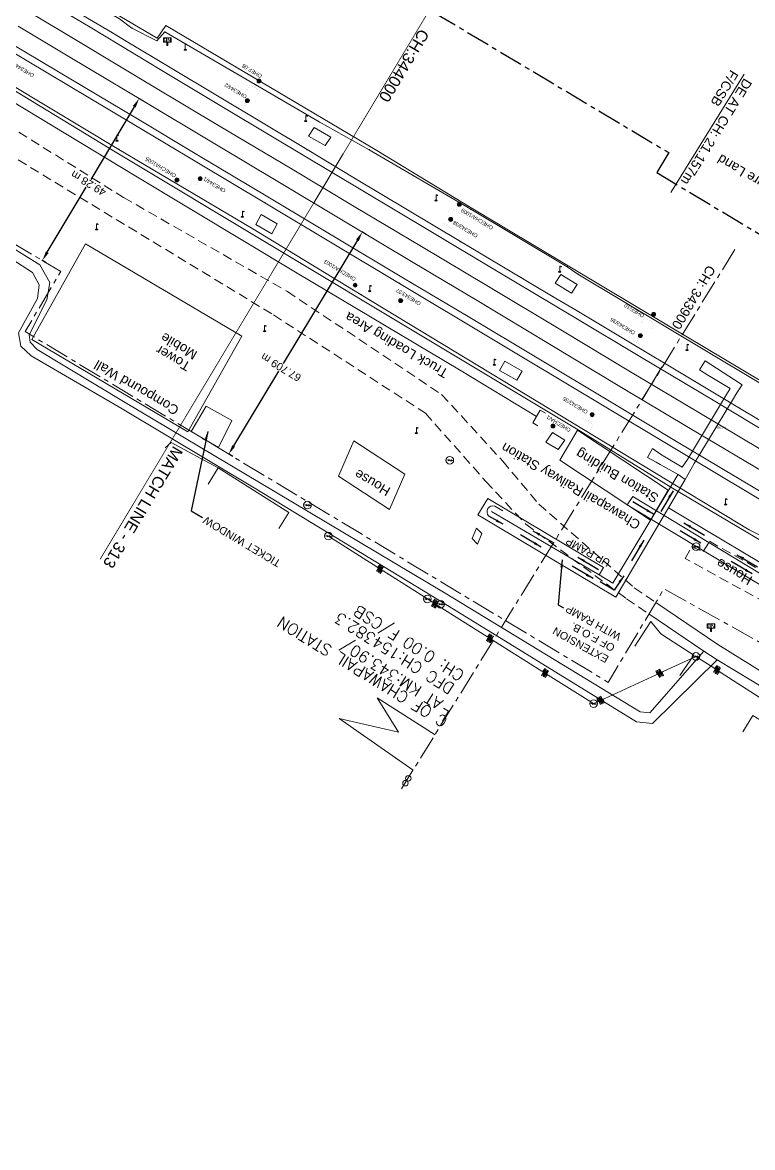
# Model space of a CAD drawing. Header units: metres. Extents: x 593168 to 611286, y 3401475 to 3412398.
# Drawn here: x 607755.5 to 607946.2, y 3403330.5 to 3403624.5 of the extents above; entities that cross this region are included whole.
import ezdxf
from ezdxf.enums import TextEntityAlignment as Align

# ---------------------------------------------------------------- set-up
doc = ezdxf.new("R2010")
doc.units = ezdxf.units.M
doc.header["$MEASUREMENT"] = 0
for name, pattern in [('CENTER', [2, 1.25, -0.25, 0.25, -0.25]), ('DASHED', [0.75, 0.5, -0.25]), ('PHANTOM2', [1.25, 0.625, -0.125, 0.125, -0.125, 0.125, -0.125])]:
    doc.linetypes.add(name, pattern=pattern)
doc.layers.get('Defpoints').update_dxf_attribs({"lineweight": 0})
for name, color, linetype, lineweight in [("CHAWAPAIL STN. SRJ's", 251, 'Continuous', 0), ('Compound Wall', 251, 'Continuous', 0), ('DFCC BOUNDARY', 6, 'CENTER', 0), ('Electric Pole', 251, 'Continuous', 0), ('Existing IR Chainage', 7, 'Continuous', 0), ('Existing IR Track', 7, 'Continuous', 0), ('Fence', 251, 'F-LINE', 0), ('Govt buliding', 251, 'Continuous', 0), ('Grill', 251, 'Continuous', 0), ('Lamp_Post', 251, 'Continuous', 0), ('Name Board', 251, 'Continuous', 0), ("NEW CHAWAPAIL STN. SRJ's", 10, 'Continuous', 0), ('OHE MAST', 8, 'Continuous', 0), ('OHE MAST TEXT', 8, 'Continuous', 0), ('Platform', 7, 'Continuous', 0), ('Pow_Line', 134, 'Continuous', 0), ('Residential Building Pucca', 251, 'Continuous', 0), ('Shed', 251, 'Continuous', 0), ('Side Details', 251, 'Continuous', 0), ('SRJ CH. in Station', 7, 'Continuous', 0), ('Step', 7, 'Continuous', 0), ('Subroad Edge', 34, 'Continuous', 0), ('Text1', 251, 'Continuous', 0), ('Tower', 7, 'Continuous', 0)]:
    doc.layers.add(name, color=color, linetype=linetype, lineweight=lineweight)
doc.layers.add('Existing Railway Boundary', color=7, linetype='CENTER')
doc.layers.add('MATCH LINE', color=7, linetype='Continuous')
doc.styles.add('NB', font='swissbo.ttf', dxfattribs={"height": 1.5})
doc.styles.add('ROMANT', font='romant__.ttf')
doc.styles.get("Standard").update_dxf_attribs({"font": 'arial.ttf'})
doc.styles.add('Style-Arial', font='arial.ttf')
doc.linetypes.add('F-LINE', pattern='A,0.6,["X",Standard,S=0.3,R=0,X=0,Y=-0.15],0.1', length=0.7)
doc.dimstyles.new('ISO-25', dxfattribs={"dimtxt": 2.5, "dimasz": 2.5, "dimexe": 1.25, "dimexo": 0.625, "dimtad": 1, "dimtxsty": 'Standard', "dimcen": 2.5, "dimadec": 0, "dimazin": 0, "dimtfac": 1, "dimtmove": 0, "dimatfit": 3, "dimfxl": 1, "dimarcsym": 0})
doc.dimstyles.get("Standard").update_dxf_attribs({"dimtxt": 2.5, "dimasz": 0.18, "dimexe": 0.18, "dimexo": 0.0625, "dimgap": 0.09, "dimtad": 0, "dimtih": 1, "dimtoh": 1, "dimdec": 3, "dimzin": 0, "dimdsep": 46, "dimtxsty": 'Standard', "dimcen": 0.09, "dimaunit": 1, "dimadec": 4, "dimazin": 0, "dimtfac": 1, "dimtdec": 3, "dimtofl": 0, "dimtmove": 0, "dimatfit": 3, "dimfxl": 1, "dimtolj": 1, "dimtzin": 0, "dimarcsym": 0})

# ---------------------------------------------------------------- blocks, each defined once
blk = doc.blocks.new('EP')
blk.add_hatch(color=8).paths.add_polyline_path([(-0.21, -0.05), (-0.21, 0.16), (-0.93, -0.01), (-0.31, 0.07), (-0.31, -0.19), (0.31, 0), (0.31, -0.24), (0.94, -0.01), (0.41, -0.1), (0.43, 0.15)])
at = {"color": 8}
for p, q in [((-0.93, -0.01), (-0.21, 0.16)), ((-0.31, 0.07), (-0.93, -0.01)), ((-0.31, -0.19), (-0.31, 0.07)), ((0.31, 0), (-0.31, -0.19)), ((-0.21, 0.16), (-0.21, -0.05)), ((-0.21, -0.05), (0.43, 0.15)), ((0.31, -0.24), (0.31, 0)), ((0.43, 0.15), (0.41, -0.1)), ((0.94, -0.01), (0.31, -0.24)), ((0.41, -0.1), (0.94, -0.01))]:
    blk.add_line(p, q, dxfattribs=at)
blk.add_circle((0, 0), 1, dxfattribs=at)
blk = doc.blocks.new('LP')
for points in [[(0, 0), (0, 1.5)], [(0.25, 1.35), (0.44, 1.35)]]:
    blk.add_lwpolyline(points)
for centre, radius, start, end in [((0.07, 0.99), 0.519, 57.6425, 97.3165), ((0.34, 1.33), 0.094, 11.7012, 168.0476)]:
    blk.add_arc(centre, radius, start, end)
at = {"extrusion": (0, 0, -1)}
blk.add_ellipse((0, 0.01), major_axis=(0.308, 0), ratio=0.400495, dxfattribs=at)
blk.add_ellipse((0.35, 1.36), major_axis=(0.0017, 0.0438), ratio=0.461056, start_param=1.74022, end_param=4.575836)
blk = doc.blocks.new('NB')
for p, q in [((-0.98, 0.82), (-0.98, 1.98)), ((-0.98, 1.98), (0.98, 1.98)), ((-0.98, 0.82), (0.98, 0.82)), ((-0.13, 0.82), (-0.13, 0)), ((-0.13, 0), (0.13, 0)), ((0.13, 0.82), (0.13, 0)), ((0.98, 1.98), (0.98, 0.82))]:
    blk.add_line(p, q)
at = {"style": 'NB', "width": 1.025371}
blk.add_text('NB', height=0.988, rotation=180, dxfattribs=at).set_placement((0, 1.39), align=Align.MIDDLE)
blk = doc.blocks.new('OHE MAST')
h = blk.add_hatch(color=256)
h.dxf.hatch_style = 1
edge = h.paths.add_edge_path()
edge.add_arc((0, 0), 0.514, 0, 360)
at = {"const_width": 0.01}
for points in [[(1.5, 3.5), (1.5, 2), (-1.5, 2), (-1.5, 3.5)], [(0, 2), (0, 0)]]:
    blk.add_lwpolyline(points, dxfattribs=at)
blk.add_circle((0, 0), 0.514)
blk = doc.blocks.new('*D153')
at = {"layer": 'Defpoints', "color": 0, "linetype": 'ByBlock', "ltscale": 5, "transparency": 16777216}
for p in [(607844.3, 3403569.71), (607845.44, 3403569.03), (607810.54, 3403511.01)]:
    blk.add_point(p, dxfattribs=at)
at = {"layer": 'DFCC BOUNDARY', "color": 0, "linetype": 'ByBlock', "lineweight": -2, "ltscale": 5, "transparency": 16777216}
for p, q in [((607845.33, 3403569.1), (607844.2, 3403569.78)), ((607843.02, 3403567.57), (607823.64, 3403535.36)), ((607810.7, 3403513.83), (607822.46, 3403533.39)), ((607810.44, 3403511.07), (607809.3, 3403511.75))]:
    blk.add_line(p, q, dxfattribs=at)
at = {"layer": 'DFCC BOUNDARY', "color": 0, "linetype": 'ByBlock', "ltscale": 5, "transparency": 16777216}
for points in [[(607842.66, 3403567.79), (607843.37, 3403567.36), (607844.3, 3403569.71)], [(607810.34, 3403514.05), (607811.05, 3403513.62), (607809.41, 3403511.69)]]:
    blk.add_solid(points, dxfattribs=at)
at = {"layer": 'DFCC BOUNDARY', "color": 0, "linetype": 'ByBlock', "ltscale": 5, "transparency": 16777216, "insert": (607823.05, 3403534.37), "char_height": 2, "attachment_point": 5, "rotation": 149, "style": 'Style-Arial'}
blk.add_mtext('\\A1;67.709 m', dxfattribs=at)
blk = doc.blocks.new('TerminatorOpen_0.5')
at = {"color": 0, "linetype": 'ByBlock', "lineweight": -2}
for q in [(-1, 0.25), (-1, 0), (-1, -0.25)]:
    blk.add_line((0, 0), q, dxfattribs=at)
blk = doc.blocks.new('*D222')
at = {"layer": 'Defpoints', "color": 0, "linetype": 'ByBlock', "ltscale": 5, "transparency": 16777216}
for p in [(607785.98, 3403604.59), (607787.11, 3403603.91), (607761.84, 3403561.61)]:
    blk.add_point(p, dxfattribs=at)
at = {"layer": 'DFCC BOUNDARY', "color": 0, "linetype": 'ByBlock', "lineweight": -2, "ltscale": 5, "transparency": 16777216}
for p, q in [((607787.01, 3403603.98), (607785.88, 3403604.65)), ((607784.7, 3403602.44), (607773.35, 3403583.44)), ((607761.99, 3403564.43), (607772.17, 3403581.47)), ((607761.73, 3403561.67), (607760.6, 3403562.35))]:
    blk.add_line(p, q, dxfattribs=at)
at = {"layer": 'DFCC BOUNDARY', "color": 0, "linetype": 'ByBlock', "ltscale": 5, "transparency": 16777216}
for points in [[(607784.34, 3403602.66), (607785.06, 3403602.23), (607785.98, 3403604.59)], [(607761.63, 3403564.64), (607762.35, 3403564.22), (607760.71, 3403562.28)]]:
    blk.add_solid(points, dxfattribs=at)
at = {"layer": 'DFCC BOUNDARY', "color": 0, "linetype": 'ByBlock', "ltscale": 5, "transparency": 16777216, "insert": (607772.76, 3403582.45), "char_height": 2, "attachment_point": 5, "rotation": 149, "style": 'Style-Arial'}
blk.add_mtext('\\A1;49.28 m', dxfattribs=at)

msp = doc.modelspace()

# ---------------------------------------------------------------- linework, layer by layer
at = {"layer": "CHAWAPAIL STN. SRJ's", "lineweight": 13, "flags": 128}
msp.add_lwpolyline([(607944.0273, 3403610.9603), (607924.9431, 3403580.0854)], dxfattribs=at)
at = {"layer": 'Compound Wall'}
for points in [[(607757.9201, 3403541.6541, 262.8011), (607798.6856, 3403517.5032, 262.6941), (607812.7805, 3403542.4797, 262.9041), (607772.015, 3403566.6305, 263.011), (607757.9201, 3403541.6541, 262.8011)], [(607792.7536, 3403513.3041, 262.9461), (607794.349, 3403514.7646, 262.9221), (607806.6657, 3403508.0686, 263)], [(607915.4691, 3403461.4932, 262.6861), (607919.7068, 3403468.0009, 263.103)]]:
    msp.add_polyline3d(points, dxfattribs=at)
at = {"layer": 'DFCC BOUNDARY', "ltscale": 5, "flags": 128}
msp.add_lwpolyline([(608169.7484, 3403330.5329), (608166.0125, 3403332.7612), (608109.3376, 3403366.5656), (608077.3094, 3403385.6693), (608053.897, 3403399.8354), (608027.9038, 3403415.1356), (608002.7237, 3403430.4016), (607965.038, 3403453.1168), (607923.0995, 3403476.5115), (607908.5225, 3403452.0667), (607756.2131, 3403543.6905), (607765.5086, 3403559.4423), (607571.8471, 3403673.7258), (607552.2717, 3403660.5571), (607485.2693, 3403700.0965), (607479.8852, 3403703.2741), (607474.4939, 3403706.4583), (607469.0947, 3403709.6517), (607463.6689, 3403712.8676), (607458.2522, 3403716.0874), (607452.8306, 3403719.3215), (607447.4053, 3403722.5717), (607441.9978, 3403725.8273, -0.00829626), (607370.6701, 3403770.5171), (607376.2934, 3403779.6115)], format="xyb", dxfattribs=at)
at = {"layer": 'Existing IR Chainage', "color": 7, "linetype": 'Continuous', "lineweight": 13, "flags": 128}
for points in [[(607839.3263, 3403590.1767), (607831.6136, 3403577.3114)], [(607922.5239, 3403534.5064), (607917.3978, 3403525.9202)]]:
    msp.add_lwpolyline(points, dxfattribs=at)
at = {"layer": 'Existing IR Track', "color": 0, "flags": 128}
for points in [[(608151.5167, 3403396.9152), (608086.4235, 3403435.7831), (608056.7796, 3403453.4972), (608031.8518, 3403468.4243), (608012.9231, 3403479.7069), (607975.9689, 3403501.7758), (607956.1825, 3403513.6224), (607936.3775, 3403525.4876), (607916.8375, 3403537.1673), (607899.659, 3403547.5073), (607879.377, 3403559.6085), (607862.2113, 3403569.8569), (607844.4569, 3403580.4738), (607828.8824, 3403589.8264), (607809.379, 3403601.4936), (607791.9107, 3403611.9358), (607773.1687, 3403623.2026), (607759.7901, 3403631.2413), (607739.2471, 3403643.525)], [(608189.1933, 3403358.4469), (608145.1533, 3403384.1435), (608107.2322, 3403406.7721), (608077.1122, 3403424.809), (608048.9418, 3403441.6816), (608028.7206, 3403453.8546), (608009.5482, 3403465.3257), (607999.9832, 3403471.033), (607981.9504, 3403481.8659), (607967.9877, 3403490.2163), (607949.1946, 3403501.4065), (607926.8519, 3403514.7494), (607908.8396, 3403525.5435), (607890.4199, 3403536.5796), (607871.5161, 3403547.8865), (607855.0867, 3403557.649), (607837.0381, 3403568.5038), (607819.5812, 3403578.9165), (607801.5152, 3403589.7056), (607785.097, 3403599.5287), (607764.9084, 3403611.5797), (607751.7691, 3403619.4251)], [(607889.8058, 3403521.5346), (607869.6496, 3403533.6817), (607827.3187, 3403558.9701), (607785.0976, 3403584.3395), (607741.8299, 3403610.4606)], [(607892.1315, 3403522.3775), (607890.7917, 3403523.1802), (607888.8198, 3403519.889), (607890.1596, 3403519.0863)]]:
    msp.add_lwpolyline(points, dxfattribs=at)
at = {"layer": 'Existing IR Track', "color": 0, "lineweight": 15, "flags": 128}
for points in [[(608149.253, 3403392.8035), (608133.1137, 3403402.4273), (608116.9102, 3403412.0895), (608100.5498, 3403421.8888), (608084.103, 3403431.7437), (608069.1691, 3403440.6578), (608054.167, 3403449.6128), (608029.322, 3403464.5008), (608010.4231, 3403475.8438), (608006.3658, 3403478.277), (607987.3072, 3403489.7199), (607973.099, 3403498.1886), (607953.8044, 3403509.6915), (607932.1823, 3403522.5789), (607914.3945, 3403533.2082), (607896.6199, 3403543.9107), (607876.7913, 3403555.7505), (607859.7798, 3403565.899), (607842.1925, 3403576.3679), (607825.4945, 3403586.3774), (607807.1703, 3403597.3308), (607789.4345, 3403607.9296), (607770.1471, 3403619.4703), (607756.8952, 3403627.397)], [(607951.5286, 3403505.5588), (607929.5354, 3403518.6739), (607911.5987, 3403529.3824), (607893.3567, 3403540.369), (607874.2672, 3403551.8113), (607857.5925, 3403561.7627), (607839.8396, 3403572.38), (607822.6647, 3403582.6762), (607804.4462, 3403593.5463), (607787.7305, 3403603.5446), (607767.4701, 3403615.6488), (607754.3576, 3403623.4922)]]:
    msp.add_lwpolyline(points, dxfattribs=at)
at = {"layer": 'Existing Railway Boundary', "ltscale": 5}
msp.add_lwpolyline([(607755.5205, 3403663.0787), (607768.7738, 3403683.4578), (607924.3361, 3403590.4668), (607921.2062, 3403585.2309), (608145.5025, 3403451.1525), (608142.2829, 3403445.4311)], dxfattribs=at)
at = {"layer": 'Fence'}
msp.add_lwpolyline([(607919.7068, 3403468.0009), (607922.2453, 3403464.748), (607924.3261, 3403463.4272), (607930.8944, 3403459.1921), (607927.2608, 3403453.889)], dxfattribs=at)
at = {"layer": 'Govt buliding', "color": 7}
msp.add_lwpolyline([(607924.2086, 3403502.2995), (607919.5471, 3403494.4664), (607895.8725, 3403510.0944), (607900.5422, 3403517.9222)], close=True, dxfattribs=at)
at = {"layer": 'Govt buliding'}
msp.add_polyline3d([(607892.2026, 3403514.8512, 265.8682), (607893.9567, 3403517.3252, 266.8759), (607897.2161, 3403515.3746, 266.435), (607895.4621, 3403512.9006, 265.4273)], close=True, dxfattribs=at)
msp.add_polyline3d([(607875.5352, 3403490.9644, 265.9402), (607874.106, 3403492.3774, 265.8762), (607872.9718, 3403489.623, 265.8752), (607874.401, 3403488.21, 265.9392), (607875.5352, 3403490.9644, 265.9402)], dxfattribs=at)
at = {"layer": 'Grill'}
for points in [[(607651.9058, 3403703.0721, 264.1877), (607735.7925, 3403652.7963, 264.4216), (607790.6879, 3403620.3994, 265.1144), (607793.0067, 3403623.6824, 264.8165), (607847.6243, 3403591.3213, 264.9515), (607872.7318, 3403576.074, 265.0664), (607923.826, 3403545.4481, 266.0531), (608033.472, 3403480.1018, 264.9185), (608063.5002, 3403462.0502, 265.0574), (608084.5837, 3403449.1867, 264.6106), (608082.646, 3403445.6569, 264.9645)], [(607640.479, 3403681.6155, 264.3916), (607639.4079, 3403679.3036, 264.4896), (607698.2112, 3403643.6708, 264.8385), (607696.6807, 3403641.2757, 264.6875), (607780.197, 3403590.449, 265.2504), (607900.2246, 3403518.3404, 265.7442), (607924.8835, 3403503.0983, 265.1644), (607997.4362, 3403460.0478, 264.8175), (607999.7097, 3403463.1994, 264.8715)]]:
    msp.add_polyline3d(points, dxfattribs=at)
at = {"layer": 'MATCH LINE', "linetype": 'PHANTOM2', "ltscale": 15, "const_width": 0.2}
msp.add_lwpolyline([(607862.9821, 3403629.6364), (607775.8085, 3403484.2243)], dxfattribs=at)
at = {"layer": "NEW CHAWAPAIL STN. SRJ's"}
for points, elevation in [([(607799.5844, 3403517.6402), (607799.5844, 3403517.6402), (607803.4642, 3403524.1987), (607810.2449, 3403520.4385), (607806.7405, 3403513.4069), (607799.5844, 3403517.6402)], 772.664), ([(607928.6473, 3403505.0273), (607910.5135, 3403474.3505), (607874.4543, 3403495.7973), (607877.1297, 3403500.067), (607907.278, 3403482.0325), (607906.1595, 3403480.1628), (607909.7255, 3403477.972), (607926.7281, 3403506.3189)], 269.7491), ([(607924.316, 3403497.7), (607958.142, 3403477.4633), (607955.4749, 3403473.2157), (607913.5021, 3403498.4347), (607914.9578, 3403500.6537), (607954.6705, 3403476.6212)], 269.7491), ([(607906.1595, 3403480.1628), (607878.0792, 3403496.6754)], 269.7491)]:
    msp.add_lwpolyline(points, dxfattribs=dict(at, elevation=elevation))
at = {"layer": "NEW CHAWAPAIL STN. SRJ's", "elevation": 269.7491}
msp.add_lwpolyline([(607880.9682, 3403496.8854), (607878.9382, 3403498.1051, 0.82638779), (607877.3756, 3403495.5044)], format="xyb", dxfattribs=at)
at = {"layer": 'Platform'}
for points in [[(607652.8279, 3403701.8987, 264.2687), (607762.6406, 3403636.4108, 264.3486), (607762.6704, 3403636.0042, 264.3586), (607780.8986, 3403625.4356, 264.5106), (607784.0931, 3403623.0099, 264.8645), (607790.6421, 3403619.6952, 265.0254), (607792.717, 3403622.0022, 264.7425), (607833.0276, 3403598.4993, 264.8875), (607846.0888, 3403591.21, 264.9575), (607872.6068, 3403575.6801, 265.0464), (607897.8168, 3403560.6305, 264.7805), (607900.6438, 3403558.7384, 264.8785), (607946.6104, 3403531.1548, 265.0174), (608010.8903, 3403492.3092, 264.9825), (608032.38, 3403478.9077, 265.0105), (608062.8189, 3403461.0581, 265.0654), (608082.6172, 3403445.5764, 265.0154), (608086.2229, 3403443.3677, 264.9955), (608089.4838, 3403441.3029, 264.4746), (608110.0132, 3403427.1369, 264.2577)], [(608110.0132, 3403427.1369, 264.2577), (608115.7054, 3403423.207, 264.1977), (608114.7717, 3403420.8669, 264.1967), (608108.7281, 3403424.5152, 264.2462), (608087.3766, 3403437.3917, 264.4216), (608083.6344, 3403439.4006, 265.0444), (608059.4174, 3403454.1079, 265.0394), (608027.9986, 3403472.8375, 265.0424), (608007.1625, 3403485.2538, 265.0244), (607942.8243, 3403523.7221, 265.0234), (607900.4612, 3403549.1052, 265.0055), (607894.1275, 3403552.8093, 265.0304), (607869.9155, 3403567.2419, 265.0364), (607842.2593, 3403583.7919, 265.0404), (607829.8706, 3403591.2495, 265.0754), (607782.6065, 3403619.544, 265.0744), (607779.0394, 3403621.7433, 264.4076), (607761.5716, 3403632.1282, 264.3686), (607760.602, 3403632.7812, 264.3866), (607650.8302, 3403698.4085, 264.3257)], [(607698.3353, 3403643.9071, 264.8455), (607696.6257, 3403645.4926, 264.7805), (607698.4084, 3403649.2961, 264.4376), (607702.063, 3403647.1013, 265.1524), (607718.4551, 3403637.3272, 265.1134), (607784.1619, 3403598.0943, 265.0994), (607818.8671, 3403577.3867, 265.1334), (607854.0381, 3403556.2815, 265.0714)], [(607844.0406, 3403553.336, 265.1734), (607815.739, 3403570.5227, 265.2904), (607780.7084, 3403591.3107, 265.1844), (607714.7344, 3403630.9927, 265.0854), (607698.2208, 3403640.7982, 265.0554), (607697.0444, 3403641.4369, 264.7565), (607698.3353, 3403643.9071, 264.8455)], [(607854.0381, 3403556.2815, 265.0714), (608002.7013, 3403467.2048, 265.0274), (608005.3369, 3403465.5961, 264.2717), (608062.0144, 3403431.9177, 264.3137), (608088.7022, 3403415.7828, 264.2311), (608109.4816, 3403403.2238, 264.1667), (608108.6572, 3403401.8338, 264.1597), (608087.6622, 3403413.66, 264.2045), (608059.8373, 3403429.3421, 264.2637), (608004.0688, 3403461.9346, 264.5136), (608000.6608, 3403463.8423, 264.9255), (607945.345, 3403491.9252, 265.0534), (607844.0406, 3403553.336, 265.1734)]]:
    msp.add_polyline3d(points, dxfattribs=at)
for p in [(607779.039, 3403621.743, 264.408), (607784.093, 3403623.01, 264.864), (607792.717, 3403622.002, 264.743), (607782.606, 3403619.544, 265.074), (607790.642, 3403619.695, 265.025), (607784.162, 3403598.094, 265.099), (607833.028, 3403598.499, 264.887), (607780.708, 3403591.311, 265.184), (607829.871, 3403591.25, 265.075), (607846.089, 3403591.21, 264.957), (607842.259, 3403583.792, 265.04), (607818.867, 3403577.387, 265.133), (607872.607, 3403575.68, 265.046), (607815.739, 3403570.523, 265.29), (607869.915, 3403567.242, 265.036), (607897.817, 3403560.631, 264.781), (607854.038, 3403556.282, 265.071), (607900.644, 3403558.738, 264.878), (607844.041, 3403553.336, 265.173), (607894.128, 3403552.809, 265.03), (607900.461, 3403549.105, 265.005), (607942.824, 3403523.722, 265.023), (607945.345, 3403491.925, 265.053)]:
    msp.add_point(p, dxfattribs=at)
at = {"layer": 'Pow_Line', "elevation": 263.3529}
msp.add_lwpolyline([(607835.4245, 3403490.2858), (607848.0817, 3403482.2463), (607848.3011, 3403482.1069), (607848.9305, 3403482.8928), (607848.0083, 3403481.1052), (607849.2343, 3403482.6998), (607848.3121, 3403480.9122), (607849.5381, 3403482.5068), (607848.6159, 3403480.7193), (607849.8419, 3403482.3139), (607848.9197, 3403480.5263), (607849.5491, 3403481.3122), (607849.7693, 3403481.1743), (607861.3011, 3403473.8496), (607862.4292, 3403473.1389), (607862.6491, 3403473.0003), (607863.2756, 3403473.7885), (607862.36, 3403471.9976), (607863.5801, 3403473.5967), (607862.6645, 3403471.8057), (607863.8846, 3403473.4048), (607862.969, 3403471.6139), (607864.1891, 3403473.213), (607863.2735, 3403471.422), (607863.9, 3403472.2102), (607864.1208, 3403472.0731), (607876.8083, 3403464.0796), (607877.0282, 3403463.941), (607877.6548, 3403464.7292), (607876.7391, 3403462.9382), (607877.9593, 3403464.5374), (607877.0436, 3403462.7464), (607878.2638, 3403464.3455), (607877.3481, 3403462.5546), (607878.5683, 3403464.1537), (607877.6526, 3403462.3627), (607878.2792, 3403463.1509), (607878.5, 3403463.0138), (607891.1874, 3403455.0203), (607891.4074, 3403454.8817), (607892.0339, 3403455.6699), (607891.1182, 3403453.8789), (607892.3384, 3403455.478), (607891.4227, 3403453.6871), (607892.6429, 3403455.2862), (607891.7272, 3403453.4952), (607892.9474, 3403455.0944), (607892.0317, 3403453.3034), (607892.6583, 3403454.0916), (607892.8791, 3403453.9545), (607904.7117, 3403446.4995), (607905.6292, 3403446.9203), (607905.8653, 3403447.0291), (607905.5463, 3403447.9841), (607906.5482, 3403446.24), (607905.8731, 3403448.1348), (607906.875, 3403446.3906), (607906.2, 3403448.2854), (607907.2019, 3403446.5412), (607906.5268, 3403448.436), (607907.5288, 3403446.6918), (607907.2097, 3403447.6468), (607907.4451, 3403447.7572), (607921.0641, 3403454.0333), (607921.3002, 3403454.1421), (607920.9811, 3403455.0971), (607921.9831, 3403453.3529), (607921.308, 3403455.2477), (607922.3099, 3403453.5035), (607921.6349, 3403455.3983), (607922.6368, 3403453.6541), (607921.9617, 3403455.549), (607922.9636, 3403453.8048), (607922.6446, 3403454.7598), (607922.88, 3403454.8701), (607931.4549, 3403458.8217), (607936.1308, 3403455.8266), (607936.3496, 3403455.6863), (607936.9823, 3403456.4696), (607936.0526, 3403454.6858), (607937.2853, 3403456.2754), (607936.3556, 3403454.4916), (607937.5883, 3403456.0811), (607936.6586, 3403454.2974), (607937.8913, 3403455.8869), (607936.9616, 3403454.1032), (607937.5943, 3403454.8864), (607937.8141, 3403454.7476), (607950.4386, 3403446.655)], dxfattribs=at)
at = {"layer": 'Residential Building Pucca', "color": 88, "linetype": 'DASHED', "ltscale": 5}
msp.add_lwpolyline([(607928.6332, 3403484.4387), (607930.3357, 3403487.4449), (607933.3513, 3403486.2872), (607935.0336, 3403488.9089), (607952.9583, 3403478.6816), (607949.6944, 3403472.8383)], close=True, dxfattribs=at)
at = {"layer": 'Residential Building Pucca'}
msp.add_polyline3d([(607842.0784, 3403515.1748, 262.7451), (607855.3888, 3403506.4615, 263.275), (607851.4164, 3403497.1854, 263.6309), (607838.0986, 3403505.9037, 263.6309)], close=True, dxfattribs=at)
for points in [[(607804.0026, 3403503.8386, 263), (607806.6657, 3403508.0686, 263), (607825.1115, 3403496.4556, 263.182), (607822.4484, 3403492.2256, 263.182)], [(607943.6772, 3403439.1763, 263.274), (607946.2806, 3403443.4433, 263.274), (607979.2747, 3403423.3125, 262.9061), (607976.6712, 3403419.0455, 262.9061)]]:
    msp.add_polyline3d(points, dxfattribs=at)
at = {"layer": 'Shed'}
for points in [[(607834.5715, 3403592.3258, 264.8235), (607830.2567, 3403594.8049, 264.7765), (607831.7325, 3403597.0215, 264.8315), (607836.0475, 3403594.5423, 264.8315)], [(607817.8897, 3403574.3139, 265.1364), (607822.0796, 3403571.8639, 265.1194), (607820.6446, 3403569.2461, 265.2124), (607816.4546, 3403571.6961, 265.2124)], [(607898.9764, 3403553.7271, 264.7265), (607894.7177, 3403556.3293, 264.7935), (607896.1423, 3403558.6456, 264.7755), (607900.4014, 3403556.0432, 264.7755)], [(607880.1564, 3403533.5754, 265.1104), (607881.5101, 3403535.9933, 265.0574), (607886.0303, 3403533.394, 265.0724), (607884.6764, 3403530.9756, 265.0724)]]:
    msp.add_polyline3d(points, close=True, dxfattribs=at)
at = {"layer": 'SRJ CH. in Station', "color": 7, "linetype": 'CENTER', "lineweight": 15, "ltscale": 5}
msp.add_line((607941.6626, 3403565.1764), (607854.5634, 3403424.2653), dxfattribs=at)
at = {"layer": 'SRJ CH. in Station', "color": 7, "lineweight": 15}
msp.add_lwpolyline([(607857.5486, 3403429.0949), (607838.2138, 3403442.6125), (607853.7339, 3403439.0478), (607848.1997, 3403448.0454), (607863.2925, 3403438.3875)], dxfattribs=at)
at = {"layer": 'SRJ CH. in Station', "color": 7}
for centre in [(607856.3336, 3403426.9902, 21.0075), (607855.5703, 3403425.7239, 21.0075)]:
    msp.add_circle(centre, 0.7165, dxfattribs=at)
at = {"layer": 'Step'}
msp.add_polyline3d([(607918.7894, 3403510.8165, 265.1704), (607920.1319, 3403513.1432, 265.0744), (607922.2398, 3403511.6944, 266.547), (607923.3607, 3403510.9698, 266.551), (607927.8478, 3403508.3066, 269.7251), (607929.2769, 3403510.2607, 271.1976), (607939.1616, 3403526.8232, 271.1916), (607940.3597, 3403528.8317, 269.7341), (607935.5796, 3403531.7075, 266.54), (607934.5547, 3403532.3176, 266.559), (607932.4156, 3403533.7516, 264.8835), (607933.8704, 3403536.0979, 265.1614), (607941.5085, 3403531.1067, 269.7281), (607943.5644, 3403529.8331, 269.7701), (607942.1346, 3403527.6934, 269.7371), (607940.9676, 3403525.7499, 271.2006), (607931.0342, 3403509.2595, 271.2026), (607929.7943, 3403507.0559, 269.7331), (607928.6473, 3403505.0273, 269.7491), (607926.7885, 3403506.3806, 269.7391), (607922.149, 3403508.9995, 266.547), (607921.0268, 3403509.6239, 266.564), (607918.7894, 3403510.8165, 265.1704)], dxfattribs=at)
at = {"layer": 'Subroad Edge', "color": 88, "linetype": 'DASHED', "ltscale": 5}
for points in [[(607416.8788, 3403785.7405), (607429.1041, 3403771.9571), (607451.4457, 3403757.4207), (607477.2099, 3403741.6403), (607514.7955, 3403720.3472), (607532.0657, 3403712.5643), (607545.3081, 3403708.7254), (607586.6717, 3403693.5046), (607605.8114, 3403682.878), (607626.5126, 3403669.4994), (607639.5293, 3403661.4074), (607649.4523, 3403653.7521), (607668.1031, 3403643.101), (607692.9221, 3403626.0665), (607735.1564, 3403600.2377), (607821.087, 3403548.0694), (607860.7988, 3403522.3925), (607876.5658, 3403504.5677), (607887.0059, 3403493.3936), (607913.3036, 3403473.9001), (607919.179, 3403469.9369)], [(607421.3376, 3403787.3585), (607431.6202, 3403776.1817), (607453.2569, 3403761.5435), (607470.8059, 3403749.738), (607516.4818, 3403724.4145), (607533.2086, 3403716.9863), (607544.9053, 3403714.6089), (607588.7871, 3403699.0507), (607608.6447, 3403687.8977), (607629.3115, 3403674.2825), (607651.1972, 3403661.7811), (607672.3138, 3403647.5339), (607695.8814, 3403632.1697), (607738.6507, 3403605.7252), (607781.9282, 3403578.744), (607824.711, 3403554.1895), (607865.026, 3403527.2894), (607880.9872, 3403509.8439), (607890.4249, 3403498.6106), (607915.3256, 3403476.7652), (607920.9683, 3403472.9375)]]:
    msp.add_lwpolyline(points, dxfattribs=at)
at = {"layer": 'Subroad Edge'}
for points in [[(607920.979, 3403472.9303), (607937.1646, 3403461.9507), (607961.5198, 3403446.7739), (607995.2942, 3403426.4245), (608034.2044, 3403402.7273), (608072.3546, 3403379.3807)], [(607919.179, 3403469.9369), (607933.5535, 3403460.2407), (607937.0183, 3403457.9035), (607960.0959, 3403444.0524), (607993.6926, 3403423.86), (608032.2989, 3403400.3492), (608070.8206, 3403376.7331)]]:
    msp.add_lwpolyline(points, dxfattribs=at)
for points in [[(607631.9645, 3403588.3688, 262.6501), (607647.3167, 3403600.2007, 262.5842), (607665.5866, 3403615.1571, 262.5252), (607668.5006, 3403617.9883, 262.4522), (607681.4075, 3403609.968, 262.5292), (607720.7752, 3403585.5449, 262.7381), (607760.0324, 3403561.1806, 262.8461), (607762.641, 3403556.5091, 262.8621), (607761.9039, 3403552.0145, 262.8281), (607757.24, 3403542.8595, 262.7871), (607757.5055, 3403540.9616, 262.8211), (607759.3436, 3403539.0604, 262.8611), (607782.3267, 3403525.1679, 263.005), (607817.4293, 3403504.2973, 263.111)], [(607633.6395, 3403586.6007, 262.5902), (607648.4524, 3403598.3392, 262.5892), (607667.1292, 3403612.6134, 262.5542), (607669.1885, 3403613.1455, 262.5042), (607680.3876, 3403608.2993, 262.5582), (607719.8431, 3403583.7938, 262.6561), (607758.137, 3403559.115, 262.8101), (607759.851, 3403555.9391, 262.7431), (607759.464, 3403552.3953, 262.7151), (607754.4795, 3403543.4125, 262.7961), (607755.0638, 3403539.8714, 262.8841), (607757.7984, 3403537.3511, 262.8171), (607781.587, 3403523.5239, 262.97), (607816.051, 3403502.8659, 263.092), (607864.7543, 3403473.2721, 262.9191), (607915.972, 3403441.774, 262.9161)], [(607817.4293, 3403504.2973, 263.111), (607865.9345, 3403475.399, 262.9491), (607916.8915, 3403444.3583, 262.8721), (607919.4512, 3403444.1041, 262.9171), (607933.5535, 3403460.2407, 263.0789)], [(607937.0183, 3403457.9035, 263.086), (607920.124, 3403441.2779, 262.9191), (607915.972, 3403441.774, 262.9161)]]:
    msp.add_polyline3d(points, dxfattribs=at)

# ---------------------------------------------------------------- block references
at = {"layer": 'Electric Pole', "xscale": 0.9997078269170317, "yscale": 0.9997078269170317, "zscale": 0.9997078269170317}
for p in [(607867.1567, 3403510.0907, 263.5739), (607829.9746, 3403498.3641, 263.189), (607835.4245, 3403490.2858, 263.3529), (607931.5162, 3403487.5225, 264.9495), (607861.3029, 3403473.8485, 262.991), (607864.7357, 3403472.4829, 262.8741), (607931.4569, 3403458.8227, 262.9471), (607904.7136, 3403446.4984, 263.022)]:
    msp.add_blockref('EP', p, dxfattribs=at)
at = {"layer": 'Lamp_Post', "xscale": 0.9997078269170317, "yscale": 0.9997078269170317, "zscale": 0.9997078269170317}
for p in [(607798.0561, 3403617.3313, 265.1604), (607829.538, 3403598.6821, 265.3094), (607780.1797, 3403593.5796, 265.1574), (607863.5833, 3403577.9267, 264.9675), (607812.9899, 3403573.6873, 265.2024), (607774.8886, 3403570.3806, 266.502), (607895.8788, 3403559.2848, 264.9075), (607846.2243, 3403554.2456, 265.0794), (607818.7436, 3403543.7725, 265.2364), (607929.1546, 3403538.8796, 265.6303), (607878.7493, 3403534.9746, 265.1144), (607858.4164, 3403517.1191, 263.6189), (607939.2173, 3403498.5004, 265.0574)]:
    msp.add_blockref('LP', p, dxfattribs=at)
at = {"layer": 'Name Board', "xscale": 0.9997078269170317, "yscale": 0.9997078269170317, "zscale": 0.9997078269170317}
for p in [(607793.3472, 3403618.4863, 265.2904), (607935.3926, 3403465.3845, 263.102)]:
    msp.add_blockref('NB', p, dxfattribs=at)
at = {"layer": 'OHE MAST', "rotation": 149.0208306544456}
for p in [(607817.3304, 3403609.1797), (607814.2764, 3403604.04), (607795.8556, 3403583.3343), (607801.9388, 3403583.6753), (607869.6435, 3403576.9766), (607867.3577, 3403573.027), (607842.4287, 3403555.8341), (607854.3389, 3403551.7977), (607920.4046, 3403548.2056), (607916.9579, 3403542.6563), (607904.343, 3403521.9808), (607894.1176, 3403519.0661)]:
    msp.add_blockref('OHE MAST', p, dxfattribs=at)

# ---------------------------------------------------------------- texts
at = {"layer": "CHAWAPAIL STN. SRJ's", "lineweight": 13, "insert": (607943.3835, 3403610.5525), "char_height": 2.5, "width": 48.267487, "attachment_point": 4, "rotation": 238.27918, "line_spacing_factor": 0.648, "style": 'Style-Arial'}
msp.add_mtext('\\pxsm1;DE AT CH: 21.157m \\PF/CSB', dxfattribs=at)
at = {"layer": 'Existing IR Chainage', "color": 7, "lineweight": 0, "attachment_point": 6, "style": 'Style-Arial'}
for s, insert, char_height, rotation, line_spacing_factor in [('CH:344000', (607849.7312, 3403604.1152), 3, 239.057597, 0.6003), ('CH: 343900', (607926.0804, 3403544.6569), 2.5, 239.162207, 0.60036)]:
    msp.add_mtext(s, dxfattribs=dict(at, insert=insert, char_height=char_height, rotation=rotation, line_spacing_factor=line_spacing_factor))
at = {"layer": 'MATCH LINE', "linetype": 'Continuous'}
msp.add_text('MATCH LINE - 313', height=3, rotation=239.034667, dxfattribs=at).set_placement((607795.0027, 3403514.0321))
at = {"layer": "NEW CHAWAPAIL STN. SRJ's", "char_height": 2}
for s, insert, width, attachment_point, rotation in [('TICKET WINDOW', (607822.1783, 3403482.0529), 29.756049, 1, 149.15033), ('UP RAMP', (607908.8042, 3403483.0408), 18.942688, 4, 151.044359), ('EXTENSION OF F.O.B. WITH RAMP', (607907.9163, 3403457.0413), 19.59792, 1, 151.044359)]:
    msp.add_mtext(s, dxfattribs=dict(at, insert=insert, width=width, attachment_point=attachment_point, rotation=rotation))
at = {"layer": 'OHE MAST TEXT'}
for s, p in [('OHE344/3', (607758.6596, 3403610.9368, 265.088)), ('OHEF.08', (607818.2114, 3403610.7426, 264.889)), ('OHE344/2', (607814.2609, 3403605.3614, 265.15)), ('OHECHA1005', (607795.7537, 3403584.7399, 265.201)), ('OHE344/1', (607808.7045, 3403580.8018, 265.112)), ('OHECHA/1009', (607878.5865, 3403571.0924, 263.284)), ('OHE343/38', (607874.5906, 3403569.0145, 265.117)), ('OHECHA/1003', (607842.7305, 3403557.7021, 265.101)), ('OHE343/37', (607859.716, 3403551.313, 265.092)), ('OHEF/10', (607918.0779, 3403548.1174, 266.173)), ('OHE343/36', (607915.7022, 3403543.6688, 261.02)), ('OHE343/35', (607903.3196, 3403522.9936, 265.101)), ('OHECHA/1', (607898.8788, 3403518.2564, 265.344))]:
    msp.add_text(s, height=1, rotation=149, dxfattribs=at).set_placement(p)
at = {"layer": 'Residential Building Pucca', "color": 88, "linetype": 'DASHED', "ltscale": 5}
msp.add_text('House', height=2.5, rotation=149.722073, dxfattribs=at).set_placement((607946.4359, 3403479.4918, -107.2806))
at = {"layer": 'Side Details'}
msp.add_text('Agriculture Land', height=2.5, rotation=149, dxfattribs=at).set_placement((607959.8366, 3403577.0817, 156.3202))
at = {"layer": 'SRJ CH. in Station', "color": 7, "char_height": 3, "attachment_point": 7, "line_spacing_factor": 0.6, "style": 'ROMANT'}
for s, insert, rotation in [('C OF CHAWAPAIL STATION', (607866.9074, 3403442.6553), 148.41588), ('AT KM:343.90/', (607866.1113, 3403448.133), 147.594887), ('L', (607867.2873, 3403444.2226, 21.0075), 147.594887)]:
    msp.add_mtext(s, dxfattribs=dict(at, insert=insert, rotation=rotation))
at = {"layer": 'SRJ CH. in Station', "color": 10, "char_height": 3, "attachment_point": 7, "rotation": 147.594887, "line_spacing_factor": 0.6, "style": 'ROMANT'}
for s, insert in [('CH: 0.00 F/CSB', (607871.7424, 3403455.5125)), ('DFC CH:154382.3', (607868.6287, 3403451.3138))]:
    msp.add_mtext(s, dxfattribs=dict(at, insert=insert))
at = {"layer": 'Text1'}
for s, p in [('Truck Loading Area', (607867.0386, 3403533.5635, 420.8639)), ('Truck Loading Area', (607867.0386, 3403533.5635, 420.8639)), ('Mobile', (607801.4367, 3403538.3721, 156.3202)), ('Mobile', (607801.4367, 3403538.3721, 156.3202)), ('Tower', (607799.6773, 3403535.3721, 156.3202)), ('Tower', (607799.6773, 3403535.3721, 156.3202)), ('Chawapail Railway Station', (607917.2325, 3403493.9576, 265.5383)), ('Chawapail Railway Station', (607917.2325, 3403493.9576, 265.5383)), ('Station Building', (607921.9776, 3403500.9532, 156.3202)), ('Station Building', (607921.9776, 3403500.9532, 156.3202)), ('House', (607851.8999, 3403502.7436, -107.2806)), ('House', (607851.8999, 3403502.7436, -107.2806))]:
    msp.add_text(s, height=2.5, rotation=149.722073, dxfattribs=at).set_placement(p)
at = {"layer": 'Text1', "insert": (607795.3906, 3403521.72, 156.3202), "char_height": 2.5, "width": 27.706957, "attachment_point": 1, "rotation": 149.722073}
msp.add_mtext('Compound Wall', dxfattribs=at)
at = {"layer": 'Tower'}
msp.add_text('HT6.742', height=0.5, dxfattribs=at).set_placement((607936.609, 3403518.376, 264.288))

# ---------------------------------------------------------------- dimensions: what is measured, and where the dimension line sits
at = {"layer": 'DFCC BOUNDARY', "linetype": 'ByBlock', "ltscale": 5}
for base, p1, p2, angle, picture, middle in [((607785.9827, 3403604.5887), (607761.8389, 3403561.6078), (607787.1137, 3403603.9131), 59.144347, '*D222', (607772.7575, 3403582.4522)), ((607844.304, 3403569.7138), (607810.5422, 3403511.0081), (607845.4384, 3403569.0316), 58.976656, '*D153', (607823.0498, 3403534.3735))]:
    dim = msp.add_linear_dim(base=base, p1=p1, p2=p2, angle=angle, dimstyle='Standard', override={"dimtxt": 2, "dimasz": 2.5, "dimexe": 0.125, "dimexo": 0.125, "dimgap": 0.125, "dimtad": 1, "dimtih": 0, "dimtoh": 0, "dimdec": 3, "dimzin": 11, "dimpost": ' m', "dimtxsty": 'Style-Arial', "dimsah": 1, "dimadec": 4, "dimazin": 3, "dimtmove": 2, "dimatfit": 1, "dimldrblk": 'TerminatorOpen_0.5', "dimfrac": 2, "dimtzin": 11}, dxfattribs=at)
    dim.commit()
    dim.dimension.update_dxf_attribs({"geometry": picture, "text_midpoint": middle, "dimtype": 129, "text_rotation": 149})

# ---------------------------------------------------------------- leaders
at = {"layer": "NEW CHAWAPAIL STN. SRJ's"}
for points in [[(607803.8989, 3403517.6228, -1168.7718), (607799.6089, 3403496.8576, -1168.7718), (607802.5445, 3403495.1111, -1168.7718)], [(607925.5023, 3403502.1406, 269.7491), (607922.2985, 3403496.7236, 269.7491)], [(607920.3728, 3403496.0257, 269.7491), (607914.9558, 3403499.2294, 269.7491)], [(607881.0545, 3403493.3607, 269.7491), (607877.3756, 3403495.5044, 269.7491)], [(607888.8861, 3403491.6776, 269.7491), (607894.3031, 3403488.4739, 269.7491)], [(607932.7386, 3403488.4679, 269.7491), (607927.3216, 3403491.6717, 269.7491)], [(607928.3028, 3403493.7262, 269.7491), (607933.7198, 3403490.5224, 269.7491)], [(607891.0103, 3403487.4242, 269.7491), (607885.5934, 3403490.628, 269.7491)], [(607917.8611, 3403489.2141, 269.7491), (607914.6573, 3403483.7971, 269.7491)], [(607942.1623, 3403485.408, 269.7491), (607947.5793, 3403482.2042, 269.7491)], [(607896.5411, 3403484.091), (607895.4918, 3403472.3374), (607896.8638, 3403471.5211)], [(607900.5655, 3403484.7824, 269.7491), (607905.9825, 3403481.5786, 269.7491)], [(607946.1187, 3403480.4232, 269.7491), (607940.7017, 3403483.627, 269.7491)], [(607904.5714, 3403479.1846, 532.7857), (607899.1544, 3403482.3884, 532.7857)], [(607912.6134, 3403479.9042, 269.7491), (607910.1195, 3403476.1613, 269.7491), (607906.4634, 3403478.3607, 269.7491)]]:
    msp.add_leader(points, dimstyle='ISO-25', override={"dimtxt": 3, "dimasz": 2, "dimtad": 0, "dimdec": 3, "dimzin": 2, "dimtdec": 3}, dxfattribs=at)

doc.saveas('drawing.dxf')
